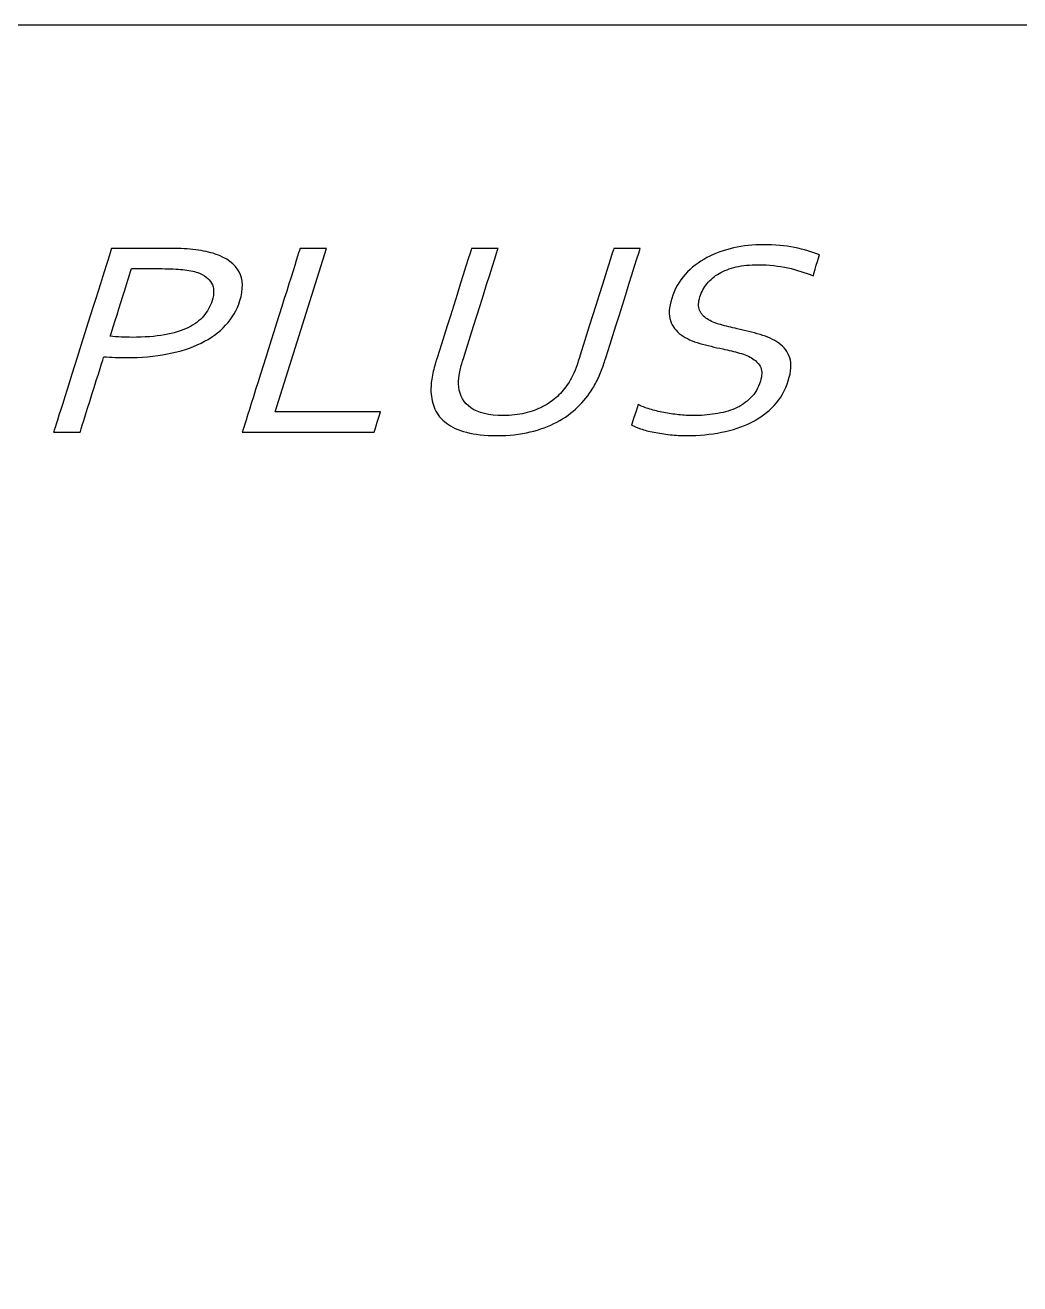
# Model space of a CAD drawing. Header units: inches. Extents: x 19 to 24202, y 17 to 31220.
# Drawn here: x 17976 to 18870, y 5186 to 6317 of the extents above; entities that cross this region are included whole.
import ezdxf

# ---------------------------------------------------------------- set-up
doc = ezdxf.new("R2010")
doc.units = ezdxf.units.IN
doc.header["$MEASUREMENT"] = 0
doc.layers.add('Layer 1', color=7, linetype='Continuous')

msp = doc.modelspace()

# ---------------------------------------------------------------- linework, layer by layer
msp.add_lwpolyline([(24182.836, 16.724), (24182.836, 6316.724), (15272.836, 6316.724), (15272.836, 16.724)], close=True)
at = {"layer": 'Layer 1', "color": 7}
for points, knots in [([(18582.3, 6072.635), (18580.771, 6067.787), (18580.65, 6063.786), (18581.984, 6060.623), (18581.984, 6060.623), (18583.306, 6057.421), (18585.549, 6054.808), (18588.813, 6052.745), (18588.813, 6052.745), (18592.089, 6050.721), (18596.051, 6048.989), (18600.79, 6047.683), (18600.79, 6047.683), (18605.532, 6046.38), (18610.544, 6045.156), (18615.719, 6043.978), (18615.719, 6043.978), (18622.755, 6042.418), (18629.591, 6040.69), (18636.276, 6038.795), (18636.276, 6038.795), (18642.957, 6036.899), (18648.573, 6034.283), (18653.221, 6030.956), (18653.221, 6030.956), (18657.866, 6027.625), (18661.107, 6023.285), (18662.94, 6017.934), (18662.94, 6017.934), (18664.769, 6012.583), (18664.34, 6005.711), (18661.688, 5997.283), (18661.688, 5997.283), (18658.993, 5988.727), (18654.793, 5981.352), (18649.013, 5975.116), (18649.013, 5975.116), (18643.249, 5968.919), (18636.346, 5963.825), (18628.351, 5959.82), (18628.351, 5959.82), (18620.352, 5955.815), (18611.499, 5952.866), (18601.675, 5950.924), (18601.675, 5950.924), (18591.855, 5948.99), (18581.497, 5948.018), (18570.604, 5948.018), (18570.604, 5948.018), (18565.549, 5948.018), (18560.476, 5948.272), (18555.398, 5948.818), (18555.398, 5948.818), (18550.273, 5949.368), (18545.5, 5950.085), (18540.972, 5950.971), (18540.972, 5950.971), (18536.444, 5951.856), (18532.47, 5952.905), (18528.964, 5954.044), (18528.964, 5954.044), (18525.457, 5955.183), (18522.759, 5956.364), (18520.891, 5957.503), (18520.891, 5957.503), (18520.891, 5957.503), (18526.663, 5975.833), (18526.663, 5975.833), (18526.663, 5975.833), (18529.662, 5974.355), (18533.168, 5973.053), (18537.138, 5971.828), (18537.138, 5971.828), (18541.116, 5970.607), (18545.289, 5969.554), (18549.676, 5968.708), (18549.676, 5968.708), (18554.068, 5967.869), (18558.51, 5967.195), (18563.104, 5966.688), (18563.104, 5966.688), (18567.714, 5966.224), (18572.094, 5965.97), (18576.255, 5965.97), (18576.255, 5965.97), (18582.986, 5965.97), (18589.636, 5966.477), (18596.083, 5967.448), (18596.083, 5967.448), (18602.541, 5968.458), (18608.457, 5970.1), (18613.781, 5972.378), (18613.781, 5972.378), (18619.163, 5974.694), (18623.823, 5977.857), (18627.793, 5981.816), (18627.793, 5981.816), (18631.783, 5985.821), (18634.685, 5990.794), (18636.584, 5996.819), (18636.584, 5996.819), (18638.136, 6001.753), (18638.23, 6005.84), (18636.861, 6009.042), (18636.861, 6009.042), (18635.543, 6012.244), (18633.207, 6014.9), (18629.907, 6017.006), (18629.907, 6017.006), (18626.616, 6019.115), (18622.583, 6020.796), (18617.86, 6022.146), (18617.86, 6022.146), (18613.071, 6023.452), (18608.056, 6024.673), (18602.716, 6025.812), (18602.716, 6025.812), (18595.622, 6027.329), (18588.805, 6028.971), (18582.21, 6030.831), (18582.21, 6030.831), (18575.565, 6032.684), (18569.984, 6035.254), (18565.37, 6038.541), (18565.37, 6038.541), (18560.76, 6041.825), (18557.547, 6046.084), (18555.76, 6051.267), (18555.76, 6051.267), (18553.974, 6056.45), (18554.341, 6063.111), (18556.872, 6071.157), (18556.872, 6071.157), (18559.512, 6079.546), (18563.576, 6086.796), (18569.091, 6092.822), (18569.091, 6092.822), (18574.617, 6098.886), (18581.099, 6103.905), (18588.485, 6107.864), (18588.485, 6107.864), (18595.915, 6111.787), (18603.922, 6114.736), (18612.544, 6116.631), (18612.544, 6116.631), (18621.163, 6118.526), (18630.02, 6119.455), (18639.139, 6119.455), (18639.139, 6119.455), (18649.489, 6119.455), (18658.83, 6118.612), (18667.265, 6116.924), (18667.265, 6116.924), (18675.697, 6115.239), (18683.162, 6113.008), (18689.796, 6110.309), (18689.796, 6110.309), (18689.796, 6110.309), (18683.918, 6091.64), (18683.918, 6091.64), (18683.918, 6091.64), (18676.793, 6094.506), (18669.219, 6096.866), (18661.22, 6098.675), (18661.22, 6098.675), (18653.221, 6100.493), (18644.353, 6101.417), (18634.622, 6101.503), (18634.622, 6101.503), (18627.29, 6101.503), (18620.692, 6100.828), (18614.822, 6099.479), (18614.822, 6099.479), (18608.995, 6098.129), (18603.879, 6096.191), (18599.518, 6093.664), (18599.518, 6093.664), (18595.166, 6091.176), (18591.539, 6088.142), (18588.68, 6084.561), (18588.68, 6084.561), (18585.814, 6080.977), (18583.677, 6077.015), (18582.3, 6072.635)], [0, 0, 0, 0, 0.0212766, 0.0212766, 0.0212766, 0.02127661, 0.04255319, 0.04255319, 0.04255319, 0.0425532, 0.06382979, 0.06382979, 0.06382979, 0.0638298, 0.08510638, 0.08510638, 0.08510638, 0.08510639, 0.10638298, 0.10638298, 0.10638298, 0.10638299, 0.12765957, 0.12765957, 0.12765957, 0.12765958, 0.14893617, 0.14893617, 0.14893617, 0.14893618, 0.17021277, 0.17021277, 0.17021277, 0.17021278, 0.19148936, 0.19148936, 0.19148936, 0.19148937, 0.21276596, 0.21276596, 0.21276596, 0.21276597, 0.23404255, 0.23404255, 0.23404255, 0.23404256, 0.25531915, 0.25531915, 0.25531915, 0.25531916, 0.27659574, 0.27659574, 0.27659574, 0.27659575, 0.29787234, 0.29787234, 0.29787234, 0.29787235, 0.31914894, 0.31914894, 0.31914894, 0.31914895, 0.34042553, 0.34042553, 0.34042553, 0.34042554, 0.36170213, 0.36170213, 0.36170213, 0.36170214, 0.38297872, 0.38297872, 0.38297872, 0.38297873, 0.40425532, 0.40425532, 0.40425532, 0.40425533, 0.42553191, 0.42553191, 0.42553191, 0.42553192, 0.44680851, 0.44680851, 0.44680851, 0.44680852, 0.46808511, 0.46808511, 0.46808511, 0.46808512, 0.4893617, 0.4893617, 0.4893617, 0.48936171, 0.5106383, 0.5106383, 0.5106383, 0.51063831, 0.53191489, 0.53191489, 0.53191489, 0.5319149, 0.55319149, 0.55319149, 0.55319149, 0.5531915, 0.57446809, 0.57446809, 0.57446809, 0.5744681, 0.59574468, 0.59574468, 0.59574468, 0.59574469, 0.61702128, 0.61702128, 0.61702128, 0.61702129, 0.63829787, 0.63829787, 0.63829787, 0.63829788, 0.65957447, 0.65957447, 0.65957447, 0.65957448, 0.68085106, 0.68085106, 0.68085106, 0.68085107, 0.70212766, 0.70212766, 0.70212766, 0.70212767, 0.72340426, 0.72340426, 0.72340426, 0.72340427, 0.74468085, 0.74468085, 0.74468085, 0.74468086, 0.76595745, 0.76595745, 0.76595745, 0.76595746, 0.78723404, 0.78723404, 0.78723404, 0.78723405, 0.80851064, 0.80851064, 0.80851064, 0.80851065, 0.82978723, 0.82978723, 0.82978723, 0.82978724, 0.85106383, 0.85106383, 0.85106383, 0.85106384, 0.87234043, 0.87234043, 0.87234043, 0.87234044, 0.89361702, 0.89361702, 0.89361702, 0.89361703, 0.91489362, 0.91489362, 0.91489362, 0.91489363, 0.93617021, 0.93617021, 0.93617021, 0.93617022, 0.95744681, 0.95744681, 0.95744681, 0.95744682, 1, 1, 1, 1]), ([(18582.3, 6072.635), (18580.771, 6067.787), (18580.65, 6063.786), (18581.984, 6060.623), (18581.984, 6060.623), (18583.306, 6057.421), (18585.549, 6054.808), (18588.813, 6052.745), (18588.813, 6052.745), (18592.089, 6050.721), (18596.051, 6048.989), (18600.79, 6047.683), (18600.79, 6047.683), (18605.532, 6046.38), (18610.544, 6045.156), (18615.719, 6043.978), (18615.719, 6043.978), (18622.755, 6042.418), (18629.591, 6040.69), (18636.276, 6038.795), (18636.276, 6038.795), (18642.957, 6036.899), (18648.573, 6034.283), (18653.221, 6030.956), (18653.221, 6030.956), (18657.866, 6027.625), (18661.107, 6023.285), (18662.94, 6017.934), (18662.94, 6017.934), (18664.769, 6012.583), (18664.34, 6005.711), (18661.688, 5997.283), (18661.688, 5997.283), (18658.993, 5988.727), (18654.793, 5981.352), (18649.013, 5975.116), (18649.013, 5975.116), (18643.249, 5968.919), (18636.346, 5963.825), (18628.351, 5959.82), (18628.351, 5959.82), (18620.352, 5955.815), (18611.499, 5952.866), (18601.675, 5950.924), (18601.675, 5950.924), (18591.855, 5948.99), (18581.497, 5948.018), (18570.604, 5948.018), (18570.604, 5948.018), (18565.549, 5948.018), (18560.476, 5948.272), (18555.398, 5948.818), (18555.398, 5948.818), (18550.273, 5949.368), (18545.5, 5950.085), (18540.972, 5950.971), (18540.972, 5950.971), (18536.444, 5951.856), (18532.47, 5952.905), (18528.964, 5954.044), (18528.964, 5954.044), (18525.457, 5955.183), (18522.759, 5956.364), (18520.891, 5957.503), (18520.891, 5957.503), (18520.891, 5957.503), (18526.663, 5975.833), (18526.663, 5975.833), (18526.663, 5975.833), (18529.662, 5974.355), (18533.168, 5973.053), (18537.138, 5971.828), (18537.138, 5971.828), (18541.116, 5970.607), (18545.289, 5969.554), (18549.676, 5968.708), (18549.676, 5968.708), (18554.068, 5967.869), (18558.51, 5967.195), (18563.104, 5966.688), (18563.104, 5966.688), (18567.714, 5966.224), (18572.094, 5965.97), (18576.255, 5965.97), (18576.255, 5965.97), (18582.986, 5965.97), (18589.636, 5966.477), (18596.083, 5967.448), (18596.083, 5967.448), (18602.541, 5968.458), (18608.457, 5970.1), (18613.781, 5972.378), (18613.781, 5972.378), (18619.163, 5974.694), (18623.823, 5977.857), (18627.793, 5981.816), (18627.793, 5981.816), (18631.783, 5985.821), (18634.685, 5990.794), (18636.584, 5996.819), (18636.584, 5996.819), (18638.136, 6001.753), (18638.23, 6005.84), (18636.861, 6009.042), (18636.861, 6009.042), (18635.543, 6012.244), (18633.207, 6014.9), (18629.907, 6017.006), (18629.907, 6017.006), (18626.616, 6019.115), (18622.583, 6020.796), (18617.86, 6022.146), (18617.86, 6022.146), (18613.071, 6023.452), (18608.056, 6024.673), (18602.716, 6025.812), (18602.716, 6025.812), (18595.622, 6027.329), (18588.805, 6028.971), (18582.21, 6030.831), (18582.21, 6030.831), (18575.565, 6032.684), (18569.984, 6035.254), (18565.37, 6038.541), (18565.37, 6038.541), (18560.76, 6041.825), (18557.547, 6046.084), (18555.76, 6051.267), (18555.76, 6051.267), (18553.974, 6056.45), (18554.341, 6063.111), (18556.872, 6071.157), (18556.872, 6071.157), (18559.512, 6079.546), (18563.576, 6086.796), (18569.091, 6092.822), (18569.091, 6092.822), (18574.617, 6098.886), (18581.099, 6103.905), (18588.485, 6107.864), (18588.485, 6107.864), (18595.915, 6111.787), (18603.922, 6114.736), (18612.544, 6116.631), (18612.544, 6116.631), (18621.163, 6118.526), (18630.02, 6119.455), (18639.139, 6119.455), (18639.139, 6119.455), (18649.489, 6119.455), (18658.83, 6118.612), (18667.265, 6116.924), (18667.265, 6116.924), (18675.697, 6115.239), (18683.162, 6113.008), (18689.796, 6110.309), (18689.796, 6110.309), (18689.796, 6110.309), (18683.918, 6091.64), (18683.918, 6091.64), (18683.918, 6091.64), (18676.793, 6094.506), (18669.219, 6096.866), (18661.22, 6098.675), (18661.22, 6098.675), (18653.221, 6100.493), (18644.353, 6101.417), (18634.622, 6101.503), (18634.622, 6101.503), (18627.29, 6101.503), (18620.692, 6100.828), (18614.822, 6099.479), (18614.822, 6099.479), (18608.995, 6098.129), (18603.879, 6096.191), (18599.518, 6093.664), (18599.518, 6093.664), (18595.166, 6091.176), (18591.539, 6088.142), (18588.68, 6084.561), (18588.68, 6084.561), (18585.814, 6080.977), (18583.677, 6077.015), (18582.3, 6072.635)], [0, 0, 0, 0, 0.0212766, 0.0212766, 0.0212766, 0.02127661, 0.04255319, 0.04255319, 0.04255319, 0.0425532, 0.06382979, 0.06382979, 0.06382979, 0.0638298, 0.08510638, 0.08510638, 0.08510638, 0.08510639, 0.10638298, 0.10638298, 0.10638298, 0.10638299, 0.12765957, 0.12765957, 0.12765957, 0.12765958, 0.14893617, 0.14893617, 0.14893617, 0.14893618, 0.17021277, 0.17021277, 0.17021277, 0.17021278, 0.19148936, 0.19148936, 0.19148936, 0.19148937, 0.21276596, 0.21276596, 0.21276596, 0.21276597, 0.23404255, 0.23404255, 0.23404255, 0.23404256, 0.25531915, 0.25531915, 0.25531915, 0.25531916, 0.27659574, 0.27659574, 0.27659574, 0.27659575, 0.29787234, 0.29787234, 0.29787234, 0.29787235, 0.31914894, 0.31914894, 0.31914894, 0.31914895, 0.34042553, 0.34042553, 0.34042553, 0.34042554, 0.36170213, 0.36170213, 0.36170213, 0.36170214, 0.38297872, 0.38297872, 0.38297872, 0.38297873, 0.40425532, 0.40425532, 0.40425532, 0.40425533, 0.42553191, 0.42553191, 0.42553191, 0.42553192, 0.44680851, 0.44680851, 0.44680851, 0.44680852, 0.46808511, 0.46808511, 0.46808511, 0.46808512, 0.4893617, 0.4893617, 0.4893617, 0.48936171, 0.5106383, 0.5106383, 0.5106383, 0.51063831, 0.53191489, 0.53191489, 0.53191489, 0.5319149, 0.55319149, 0.55319149, 0.55319149, 0.5531915, 0.57446809, 0.57446809, 0.57446809, 0.5744681, 0.59574468, 0.59574468, 0.59574468, 0.59574469, 0.61702128, 0.61702128, 0.61702128, 0.61702129, 0.63829787, 0.63829787, 0.63829787, 0.63829788, 0.65957447, 0.65957447, 0.65957447, 0.65957448, 0.68085106, 0.68085106, 0.68085106, 0.68085107, 0.70212766, 0.70212766, 0.70212766, 0.70212767, 0.72340426, 0.72340426, 0.72340426, 0.72340427, 0.74468085, 0.74468085, 0.74468085, 0.74468086, 0.76595745, 0.76595745, 0.76595745, 0.76595746, 0.78723404, 0.78723404, 0.78723404, 0.78723405, 0.80851064, 0.80851064, 0.80851064, 0.80851065, 0.82978723, 0.82978723, 0.82978723, 0.82978724, 0.85106383, 0.85106383, 0.85106383, 0.85106384, 0.87234043, 0.87234043, 0.87234043, 0.87234044, 0.89361702, 0.89361702, 0.89361702, 0.89361703, 0.91489362, 0.91489362, 0.91489362, 0.91489363, 0.93617021, 0.93617021, 0.93617021, 0.93617022, 0.95744681, 0.95744681, 0.95744681, 0.95744682, 1, 1, 1, 1]), ([(18025.286, 5951.053), (18025.286, 5951.053), (18001.512, 5951.053), (18001.512, 5951.053), (18001.512, 5951.053), (18001.512, 5951.053), (18053.495, 6116.167), (18053.495, 6116.167), (18053.495, 6116.167), (18053.495, 6116.167), (18107.28, 6116.167), (18107.28, 6116.167), (18107.28, 6116.167), (18115.302, 6116.167), (18122.552, 6115.746), (18129.136, 6114.946), (18129.136, 6114.946), (18135.707, 6114.104), (18141.545, 6112.836), (18146.697, 6111.113), (18146.697, 6111.113), (18157.169, 6107.571), (18164.317, 6102.26), (18168.093, 6095.22), (18168.093, 6095.22), (18171.872, 6088.184), (18172.106, 6079.503), (18168.869, 6069.223), (18168.869, 6069.223), (18166.228, 6060.834), (18161.966, 6053.416), (18156.049, 6047.055), (18156.049, 6047.055), (18150.118, 6040.647), (18142.75, 6035.339), (18133.972, 6031.042), (18133.972, 6031.042), (18125.189, 6026.744), (18115.166, 6023.538), (18103.774, 6021.346), (18103.774, 6021.346), (18092.437, 6019.154), (18080.011, 6018.059), (18066.49, 6018.059), (18066.49, 6018.059), (18060.047, 6018.059), (18053.394, 6018.312), (18046.619, 6018.815), (18046.619, 6018.815), (18046.619, 6018.815), (18025.286, 5951.053), (18025.286, 5951.053)], [0, 0, 0, 0, 0.07142857, 0.07142857, 0.07142857, 0.07142858, 0.14285714, 0.14285714, 0.14285714, 0.14285715, 0.21428571, 0.21428571, 0.21428571, 0.21428572, 0.28571429, 0.28571429, 0.28571429, 0.2857143, 0.35714286, 0.35714286, 0.35714286, 0.35714287, 0.42857143, 0.42857143, 0.42857143, 0.42857144, 0.5, 0.5, 0.5, 0.50000001, 0.57142857, 0.57142857, 0.57142857, 0.57142858, 0.64285714, 0.64285714, 0.64285714, 0.64285715, 0.71428571, 0.71428571, 0.71428571, 0.71428572, 0.78571429, 0.78571429, 0.78571429, 0.7857143, 0.85714286, 0.85714286, 0.85714286, 0.85714287, 1, 1, 1, 1]), ([(18025.286, 5951.053), (18025.286, 5951.053), (18001.512, 5951.053), (18001.512, 5951.053), (18001.512, 5951.053), (18001.512, 5951.053), (18053.495, 6116.167), (18053.495, 6116.167), (18053.495, 6116.167), (18053.495, 6116.167), (18107.28, 6116.167), (18107.28, 6116.167), (18107.28, 6116.167), (18115.302, 6116.167), (18122.552, 6115.746), (18129.136, 6114.946), (18129.136, 6114.946), (18135.707, 6114.104), (18141.545, 6112.836), (18146.697, 6111.113), (18146.697, 6111.113), (18157.169, 6107.571), (18164.317, 6102.26), (18168.093, 6095.22), (18168.093, 6095.22), (18171.872, 6088.184), (18172.106, 6079.503), (18168.869, 6069.223), (18168.869, 6069.223), (18166.228, 6060.834), (18161.966, 6053.416), (18156.049, 6047.055), (18156.049, 6047.055), (18150.118, 6040.647), (18142.75, 6035.339), (18133.972, 6031.042), (18133.972, 6031.042), (18125.189, 6026.744), (18115.166, 6023.538), (18103.774, 6021.346), (18103.774, 6021.346), (18092.437, 6019.154), (18080.011, 6018.059), (18066.49, 6018.059), (18066.49, 6018.059), (18060.047, 6018.059), (18053.394, 6018.312), (18046.619, 6018.815), (18046.619, 6018.815), (18046.619, 6018.815), (18025.286, 5951.053), (18025.286, 5951.053)], [0, 0, 0, 0, 0.07142857, 0.07142857, 0.07142857, 0.07142858, 0.14285714, 0.14285714, 0.14285714, 0.14285715, 0.21428571, 0.21428571, 0.21428571, 0.21428572, 0.28571429, 0.28571429, 0.28571429, 0.2857143, 0.35714286, 0.35714286, 0.35714286, 0.35714287, 0.42857143, 0.42857143, 0.42857143, 0.42857144, 0.5, 0.5, 0.5, 0.50000001, 0.57142857, 0.57142857, 0.57142857, 0.57142858, 0.64285714, 0.64285714, 0.64285714, 0.64285715, 0.71428571, 0.71428571, 0.71428571, 0.71428572, 0.78571429, 0.78571429, 0.78571429, 0.7857143, 0.85714286, 0.85714286, 0.85714286, 0.85714287, 1, 1, 1, 1]), ([(18246.748, 6116.167), (18246.748, 6116.167), (18200.494, 5969.258), (18200.494, 5969.258), (18200.494, 5969.258), (18200.494, 5969.258), (18295.237, 5969.258), (18295.237, 5969.258), (18295.237, 5969.258), (18295.237, 5969.258), (18289.504, 5951.053), (18289.504, 5951.053), (18289.504, 5951.053), (18289.504, 5951.053), (18170.99, 5951.053), (18170.99, 5951.053), (18170.99, 5951.053), (18170.99, 5951.053), (18222.973, 6116.167), (18222.973, 6116.167), (18222.973, 6116.167), (18222.973, 6116.167), (18246.748, 6116.167), (18246.748, 6116.167)], [0, 0, 0, 0, 0.14285714, 0.14285714, 0.14285714, 0.14285715, 0.28571429, 0.28571429, 0.28571429, 0.2857143, 0.42857143, 0.42857143, 0.42857143, 0.42857144, 0.57142857, 0.57142857, 0.57142857, 0.57142858, 0.71428571, 0.71428571, 0.71428571, 0.71428572, 1, 1, 1, 1]), ([(18246.748, 6116.167), (18246.748, 6116.167), (18200.494, 5969.258), (18200.494, 5969.258), (18200.494, 5969.258), (18200.494, 5969.258), (18295.237, 5969.258), (18295.237, 5969.258), (18295.237, 5969.258), (18295.237, 5969.258), (18289.504, 5951.053), (18289.504, 5951.053), (18289.504, 5951.053), (18289.504, 5951.053), (18170.99, 5951.053), (18170.99, 5951.053), (18170.99, 5951.053), (18170.99, 5951.053), (18222.973, 6116.167), (18222.973, 6116.167), (18222.973, 6116.167), (18222.973, 6116.167), (18246.748, 6116.167), (18246.748, 6116.167)], [0, 0, 0, 0, 0.14285714, 0.14285714, 0.14285714, 0.14285715, 0.28571429, 0.28571429, 0.28571429, 0.2857143, 0.42857143, 0.42857143, 0.42857143, 0.42857144, 0.57142857, 0.57142857, 0.57142857, 0.57142858, 0.71428571, 0.71428571, 0.71428571, 0.71428572, 1, 1, 1, 1]), ([(18405.536, 5965.97), (18412.568, 5965.97), (18419.085, 5966.688), (18424.966, 5968.076), (18424.966, 5968.076), (18430.855, 5969.468), (18436.233, 5971.45), (18441.089, 5973.981), (18441.089, 5973.981), (18445.964, 5976.547), (18450.281, 5979.581), (18454.138, 5983.165), (18454.138, 5983.165), (18457.941, 5986.745), (18461.267, 5990.708), (18464.083, 5995.091), (18464.083, 5995.091), (18465.924, 5997.786), (18467.519, 6000.824), (18468.966, 6004.151), (18468.966, 6004.151), (18470.409, 6007.482), (18471.614, 6010.684), (18472.597, 6013.804), (18472.597, 6013.804), (18472.597, 6013.804), (18504.826, 6116.167), (18504.826, 6116.167), (18504.826, 6116.167), (18504.826, 6116.167), (18528.601, 6116.167), (18528.601, 6116.167), (18528.601, 6116.167), (18528.601, 6116.167), (18496.519, 6014.264), (18496.519, 6014.264), (18496.519, 6014.264), (18495.299, 6010.387), (18493.789, 6006.386), (18491.968, 6002.174), (18491.968, 6002.174), (18490.205, 5998.001), (18488.181, 5994.081), (18485.95, 5990.458), (18485.95, 5990.458), (18482.206, 5984.39), (18477.706, 5978.743), (18472.359, 5973.56), (18472.359, 5973.56), (18467.063, 5968.373), (18460.85, 5963.907), (18453.764, 5960.112), (18453.764, 5960.112), (18446.674, 5956.318), (18438.663, 5953.369), (18429.712, 5951.22), (18429.712, 5951.22), (18420.766, 5949.071), (18410.731, 5948.018), (18399.589, 5948.018), (18399.589, 5948.018), (18388.938, 5948.018), (18379.933, 5948.99), (18372.484, 5950.971), (18372.484, 5950.971), (18365.086, 5952.948), (18359.064, 5955.69), (18354.419, 5959.184), (18354.419, 5959.184), (18349.774, 5962.686), (18346.319, 5966.816), (18344.178, 5971.66), (18344.178, 5971.66), (18342.029, 5976.465), (18340.8, 5981.691), (18340.562, 5987.381), (18340.562, 5987.381), (18340.414, 5991.468), (18340.765, 5995.895), (18341.592, 6000.571), (18341.592, 6000.571), (18342.423, 6005.247), (18343.573, 6009.841), (18344.965, 6014.264), (18344.965, 6014.264), (18344.965, 6014.264), (18377.047, 6116.167), (18377.047, 6116.167), (18377.047, 6116.167), (18377.047, 6116.167), (18400.817, 6116.167), (18400.817, 6116.167), (18400.817, 6116.167), (18400.817, 6116.167), (18368.588, 6013.804), (18368.588, 6013.804), (18368.588, 6013.804), (18367.437, 6010.138), (18366.529, 6006.3), (18365.951, 6002.427), (18365.951, 6002.427), (18365.359, 5998.504), (18365.238, 5994.967), (18365.565, 5991.761), (18365.565, 5991.761), (18366.412, 5983.754), (18370.081, 5977.475), (18376.509, 5972.885), (18376.509, 5972.885), (18382.94, 5968.287), (18392.608, 5965.97), (18405.536, 5965.97)], [0, 0, 0, 0, 0.03448276, 0.03448276, 0.03448276, 0.03448277, 0.06896552, 0.06896552, 0.06896552, 0.06896553, 0.10344828, 0.10344828, 0.10344828, 0.10344829, 0.13793103, 0.13793103, 0.13793103, 0.13793104, 0.17241379, 0.17241379, 0.17241379, 0.1724138, 0.20689655, 0.20689655, 0.20689655, 0.20689656, 0.24137931, 0.24137931, 0.24137931, 0.24137932, 0.27586207, 0.27586207, 0.27586207, 0.27586208, 0.31034483, 0.31034483, 0.31034483, 0.31034484, 0.34482759, 0.34482759, 0.34482759, 0.3448276, 0.37931034, 0.37931034, 0.37931034, 0.37931035, 0.4137931, 0.4137931, 0.4137931, 0.41379311, 0.44827586, 0.44827586, 0.44827586, 0.44827587, 0.48275862, 0.48275862, 0.48275862, 0.48275863, 0.51724138, 0.51724138, 0.51724138, 0.51724139, 0.55172414, 0.55172414, 0.55172414, 0.55172415, 0.5862069, 0.5862069, 0.5862069, 0.58620691, 0.62068966, 0.62068966, 0.62068966, 0.62068967, 0.65517241, 0.65517241, 0.65517241, 0.65517242, 0.68965517, 0.68965517, 0.68965517, 0.68965518, 0.72413793, 0.72413793, 0.72413793, 0.72413794, 0.75862069, 0.75862069, 0.75862069, 0.7586207, 0.79310345, 0.79310345, 0.79310345, 0.79310346, 0.82758621, 0.82758621, 0.82758621, 0.82758622, 0.86206897, 0.86206897, 0.86206897, 0.86206898, 0.89655172, 0.89655172, 0.89655172, 0.89655173, 0.93103448, 0.93103448, 0.93103448, 0.93103449, 1, 1, 1, 1]), ([(18405.536, 5965.97), (18412.568, 5965.97), (18419.085, 5966.688), (18424.966, 5968.076), (18424.966, 5968.076), (18430.855, 5969.468), (18436.233, 5971.45), (18441.089, 5973.981), (18441.089, 5973.981), (18445.964, 5976.547), (18450.281, 5979.581), (18454.138, 5983.165), (18454.138, 5983.165), (18457.941, 5986.745), (18461.267, 5990.708), (18464.083, 5995.091), (18464.083, 5995.091), (18465.924, 5997.786), (18467.519, 6000.824), (18468.966, 6004.151), (18468.966, 6004.151), (18470.409, 6007.482), (18471.614, 6010.684), (18472.597, 6013.804), (18472.597, 6013.804), (18472.597, 6013.804), (18504.826, 6116.167), (18504.826, 6116.167), (18504.826, 6116.167), (18504.826, 6116.167), (18528.601, 6116.167), (18528.601, 6116.167), (18528.601, 6116.167), (18528.601, 6116.167), (18496.519, 6014.264), (18496.519, 6014.264), (18496.519, 6014.264), (18495.299, 6010.387), (18493.789, 6006.386), (18491.968, 6002.174), (18491.968, 6002.174), (18490.205, 5998.001), (18488.181, 5994.081), (18485.95, 5990.458), (18485.95, 5990.458), (18482.206, 5984.39), (18477.706, 5978.743), (18472.359, 5973.56), (18472.359, 5973.56), (18467.063, 5968.373), (18460.85, 5963.907), (18453.764, 5960.112), (18453.764, 5960.112), (18446.674, 5956.318), (18438.663, 5953.369), (18429.712, 5951.22), (18429.712, 5951.22), (18420.766, 5949.071), (18410.731, 5948.018), (18399.589, 5948.018), (18399.589, 5948.018), (18388.938, 5948.018), (18379.933, 5948.99), (18372.484, 5950.971), (18372.484, 5950.971), (18365.086, 5952.948), (18359.064, 5955.69), (18354.419, 5959.184), (18354.419, 5959.184), (18349.774, 5962.686), (18346.319, 5966.816), (18344.178, 5971.66), (18344.178, 5971.66), (18342.029, 5976.465), (18340.8, 5981.691), (18340.562, 5987.381), (18340.562, 5987.381), (18340.414, 5991.468), (18340.765, 5995.895), (18341.592, 6000.571), (18341.592, 6000.571), (18342.423, 6005.247), (18343.573, 6009.841), (18344.965, 6014.264), (18344.965, 6014.264), (18344.965, 6014.264), (18377.047, 6116.167), (18377.047, 6116.167), (18377.047, 6116.167), (18377.047, 6116.167), (18400.817, 6116.167), (18400.817, 6116.167), (18400.817, 6116.167), (18400.817, 6116.167), (18368.588, 6013.804), (18368.588, 6013.804), (18368.588, 6013.804), (18367.437, 6010.138), (18366.529, 6006.3), (18365.951, 6002.427), (18365.951, 6002.427), (18365.359, 5998.504), (18365.238, 5994.967), (18365.565, 5991.761), (18365.565, 5991.761), (18366.412, 5983.754), (18370.081, 5977.475), (18376.509, 5972.885), (18376.509, 5972.885), (18382.94, 5968.287), (18392.608, 5965.97), (18405.536, 5965.97)], [0, 0, 0, 0, 0.03448276, 0.03448276, 0.03448276, 0.03448277, 0.06896552, 0.06896552, 0.06896552, 0.06896553, 0.10344828, 0.10344828, 0.10344828, 0.10344829, 0.13793103, 0.13793103, 0.13793103, 0.13793104, 0.17241379, 0.17241379, 0.17241379, 0.1724138, 0.20689655, 0.20689655, 0.20689655, 0.20689656, 0.24137931, 0.24137931, 0.24137931, 0.24137932, 0.27586207, 0.27586207, 0.27586207, 0.27586208, 0.31034483, 0.31034483, 0.31034483, 0.31034484, 0.34482759, 0.34482759, 0.34482759, 0.3448276, 0.37931034, 0.37931034, 0.37931034, 0.37931035, 0.4137931, 0.4137931, 0.4137931, 0.41379311, 0.44827586, 0.44827586, 0.44827586, 0.44827587, 0.48275862, 0.48275862, 0.48275862, 0.48275863, 0.51724138, 0.51724138, 0.51724138, 0.51724139, 0.55172414, 0.55172414, 0.55172414, 0.55172415, 0.5862069, 0.5862069, 0.5862069, 0.58620691, 0.62068966, 0.62068966, 0.62068966, 0.62068967, 0.65517241, 0.65517241, 0.65517241, 0.65517242, 0.68965517, 0.68965517, 0.68965517, 0.68965518, 0.72413793, 0.72413793, 0.72413793, 0.72413794, 0.75862069, 0.75862069, 0.75862069, 0.7586207, 0.79310345, 0.79310345, 0.79310345, 0.79310346, 0.82758621, 0.82758621, 0.82758621, 0.82758622, 0.86206897, 0.86206897, 0.86206897, 0.86206898, 0.89655172, 0.89655172, 0.89655172, 0.89655173, 0.93103448, 0.93103448, 0.93103448, 0.93103449, 1, 1, 1, 1]), ([(18052.419, 6037.235), (18055.496, 6036.938), (18058.78, 6036.689), (18062.196, 6036.517), (18062.196, 6036.517), (18065.612, 6036.35), (18068.853, 6036.268), (18071.973, 6036.268), (18071.973, 6036.268), (18083.065, 6036.268), (18092.764, 6037.024), (18101.056, 6038.498), (18101.056, 6038.498), (18109.343, 6039.973), (18116.41, 6042.125), (18122.201, 6044.945), (18122.201, 6044.945), (18128.059, 6047.812), (18132.708, 6051.267), (18136.21, 6055.311), (18136.21, 6055.311), (18139.728, 6059.399), (18142.279, 6064.036), (18143.909, 6069.223), (18143.909, 6069.223), (18145.925, 6075.626), (18145.753, 6080.895), (18143.437, 6085.025), (18143.437, 6085.025), (18141.109, 6089.113), (18136.939, 6092.229), (18130.976, 6094.378), (18130.976, 6094.378), (18127.232, 6095.684), (18122.716, 6096.612), (18117.494, 6097.162), (18117.494, 6097.162), (18112.268, 6097.708), (18106.055, 6097.962), (18098.926, 6097.962), (18098.926, 6097.962), (18098.926, 6097.962), (18071.536, 6097.962), (18071.536, 6097.962), (18071.536, 6097.962), (18071.536, 6097.962), (18052.419, 6037.235), (18052.419, 6037.235)], [0, 0, 0, 0, 0.07692308, 0.07692308, 0.07692308, 0.07692309, 0.15384615, 0.15384615, 0.15384615, 0.15384616, 0.23076923, 0.23076923, 0.23076923, 0.23076924, 0.30769231, 0.30769231, 0.30769231, 0.30769232, 0.38461538, 0.38461538, 0.38461538, 0.38461539, 0.46153846, 0.46153846, 0.46153846, 0.46153847, 0.53846154, 0.53846154, 0.53846154, 0.53846155, 0.61538462, 0.61538462, 0.61538462, 0.61538463, 0.69230769, 0.69230769, 0.69230769, 0.6923077, 0.76923077, 0.76923077, 0.76923077, 0.76923078, 0.84615385, 0.84615385, 0.84615385, 0.84615386, 1, 1, 1, 1]), ([(18052.419, 6037.235), (18055.496, 6036.938), (18058.78, 6036.689), (18062.196, 6036.517), (18062.196, 6036.517), (18065.612, 6036.35), (18068.853, 6036.268), (18071.973, 6036.268), (18071.973, 6036.268), (18083.065, 6036.268), (18092.764, 6037.024), (18101.056, 6038.498), (18101.056, 6038.498), (18109.343, 6039.973), (18116.41, 6042.125), (18122.201, 6044.945), (18122.201, 6044.945), (18128.059, 6047.812), (18132.708, 6051.267), (18136.21, 6055.311), (18136.21, 6055.311), (18139.728, 6059.399), (18142.279, 6064.036), (18143.909, 6069.223), (18143.909, 6069.223), (18145.925, 6075.626), (18145.753, 6080.895), (18143.437, 6085.025), (18143.437, 6085.025), (18141.109, 6089.113), (18136.939, 6092.229), (18130.976, 6094.378), (18130.976, 6094.378), (18127.232, 6095.684), (18122.716, 6096.612), (18117.494, 6097.162), (18117.494, 6097.162), (18112.268, 6097.708), (18106.055, 6097.962), (18098.926, 6097.962), (18098.926, 6097.962), (18098.926, 6097.962), (18071.536, 6097.962), (18071.536, 6097.962), (18071.536, 6097.962), (18071.536, 6097.962), (18052.419, 6037.235), (18052.419, 6037.235)], [0, 0, 0, 0, 0.07692308, 0.07692308, 0.07692308, 0.07692309, 0.15384615, 0.15384615, 0.15384615, 0.15384616, 0.23076923, 0.23076923, 0.23076923, 0.23076924, 0.30769231, 0.30769231, 0.30769231, 0.30769232, 0.38461538, 0.38461538, 0.38461538, 0.38461539, 0.46153846, 0.46153846, 0.46153846, 0.46153847, 0.53846154, 0.53846154, 0.53846154, 0.53846155, 0.61538462, 0.61538462, 0.61538462, 0.61538463, 0.69230769, 0.69230769, 0.69230769, 0.6923077, 0.76923077, 0.76923077, 0.76923077, 0.76923078, 0.84615385, 0.84615385, 0.84615385, 0.84615386, 1, 1, 1, 1])]:
    msp.add_open_spline(points, degree=3, knots=knots, dxfattribs=at)

doc.saveas('drawing.dxf')
